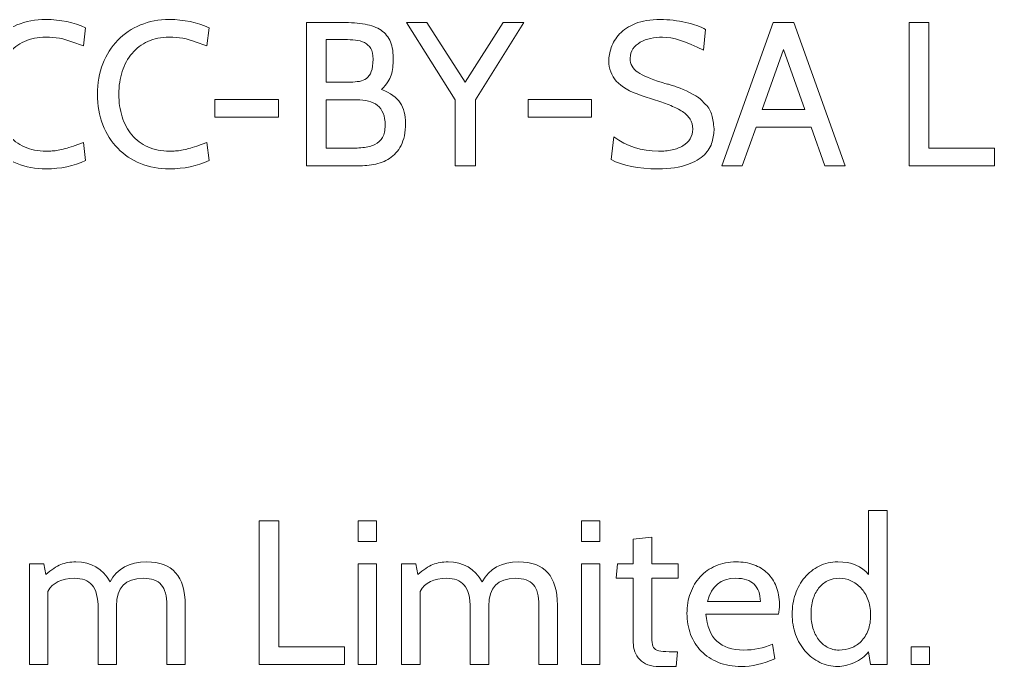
# Model space of a CAD drawing. Header units: centimetres. Extents: x -24 to 24.1, y -20.7 to 0.5.
# Drawn here: x 4.74 to 5.244, y -16.218 to -15.883 of the extents above; entities that cross this region are included whole.
import ezdxf

# ---------------------------------------------------------------- set-up
doc = ezdxf.new("R2010")
doc.units = ezdxf.units.CM
doc.header["$MEASUREMENT"] = 0
doc.layers.add('Layer 1', color=7, linetype='Continuous')

msp = doc.modelspace()

# ---------------------------------------------------------------- linework, layer by layer
at = {"layer": 'Layer 1', "color": 250, "lineweight": 9}
for points, knots in [([(4.75372, -15.96051), (4.74828, -15.96051), (4.74327, -15.9596), (4.73871, -15.95776), (4.73871, -15.95776), (4.73415, -15.95592), (4.73023, -15.9533), (4.72694, -15.94991), (4.72694, -15.94991), (4.72365, -15.94652), (4.72109, -15.94245), (4.71925, -15.93771), (4.71925, -15.93771), (4.71741, -15.93298), (4.71649, -15.92771), (4.71649, -15.92191), (4.71649, -15.92191), (4.71649, -15.91619), (4.71741, -15.91095), (4.71925, -15.90622), (4.71925, -15.90622), (4.72109, -15.90148), (4.72365, -15.89741), (4.72694, -15.89402), (4.72694, -15.89402), (4.73023, -15.89063), (4.73414, -15.88799), (4.73866, -15.88612), (4.73866, -15.88612), (4.74319, -15.88424), (4.74817, -15.88331), (4.75361, -15.88331), (4.75361, -15.88331), (4.76118, -15.88331), (4.76804, -15.88476), (4.77419, -15.88766), (4.77419, -15.88766), (4.77419, -15.88766), (4.77313, -15.89699), (4.77313, -15.89699), (4.77313, -15.89699), (4.77313, -15.89699), (4.76708, -15.89487), (4.76708, -15.89487), (4.76708, -15.89487), (4.76305, -15.89324), (4.75856, -15.89243), (4.75361, -15.89243), (4.75361, -15.89243), (4.74944, -15.89243), (4.74575, -15.89317), (4.74253, -15.89466), (4.74253, -15.89466), (4.73931, -15.89614), (4.73659, -15.89819), (4.73436, -15.90081), (4.73436, -15.90081), (4.73214, -15.90342), (4.73044, -15.90653), (4.72927, -15.91014), (4.72927, -15.91014), (4.72811, -15.91375), (4.72752, -15.91767), (4.72752, -15.92191), (4.72752, -15.92191), (4.72752, -15.92608), (4.72809, -15.92997), (4.72922, -15.93358), (4.72922, -15.93358), (4.73035, -15.93718), (4.73203, -15.94031), (4.73426, -15.94296), (4.73426, -15.94296), (4.73649, -15.94562), (4.73924, -15.94768), (4.74253, -15.94917), (4.74253, -15.94917), (4.74582, -15.95065), (4.74958, -15.95139), (4.75383, -15.95139), (4.75383, -15.95139), (4.75489, -15.95139), (4.75591, -15.95136), (4.7569, -15.95129), (4.7569, -15.95129), (4.75789, -15.95122), (4.75892, -15.95108), (4.75998, -15.95086), (4.75998, -15.95086), (4.75998, -15.95086), (4.76263, -15.95033), (4.76263, -15.95033), (4.76263, -15.95033), (4.76319, -15.95026), (4.76415, -15.94998), (4.76549, -15.94949), (4.76549, -15.94949), (4.76549, -15.94949), (4.76793, -15.94874), (4.76793, -15.94874), (4.76793, -15.94874), (4.76829, -15.94867), (4.7692, -15.94835), (4.77069, -15.94779), (4.77069, -15.94779), (4.77069, -15.94779), (4.77313, -15.94694), (4.77313, -15.94694), (4.77313, -15.94694), (4.77313, -15.94694), (4.77419, -15.95627), (4.77419, -15.95627), (4.77419, -15.95627), (4.76804, -15.9591), (4.76121, -15.96051), (4.75372, -15.96051)], [0, 0, 0, 0, 0.033333, 0.033333, 0.033333, 0.033333, 0.066667, 0.066667, 0.066667, 0.066667, 0.1, 0.1, 0.1, 0.1, 0.133333, 0.133333, 0.133333, 0.133333, 0.166667, 0.166667, 0.166667, 0.166667, 0.2, 0.2, 0.2, 0.2, 0.233333, 0.233333, 0.233333, 0.233333, 0.266667, 0.266667, 0.266667, 0.266667, 0.3, 0.3, 0.3, 0.3, 0.333333, 0.333333, 0.333333, 0.333333, 0.366667, 0.366667, 0.366667, 0.366667, 0.4, 0.4, 0.4, 0.4, 0.433333, 0.433333, 0.433333, 0.433333, 0.466667, 0.466667, 0.466667, 0.466667, 0.5, 0.5, 0.5, 0.5, 0.533333, 0.533333, 0.533333, 0.533333, 0.566667, 0.566667, 0.566667, 0.566667, 0.6, 0.6, 0.6, 0.6, 0.633333, 0.633333, 0.633333, 0.633333, 0.666667, 0.666667, 0.666667, 0.666667, 0.7, 0.7, 0.7, 0.7, 0.733333, 0.733333, 0.733333, 0.733333, 0.766667, 0.766667, 0.766667, 0.766667, 0.8, 0.8, 0.8, 0.8, 0.833333, 0.833333, 0.833333, 0.833333, 0.866667, 0.866667, 0.866667, 0.866667, 0.9, 0.9, 0.9, 0.9, 0.933333, 0.933333, 0.933333, 0.933333, 1, 1, 1, 1]), ([(4.81757, -15.96051), (4.81212, -15.96051), (4.80712, -15.9596), (4.80256, -15.95776), (4.80256, -15.95776), (4.798, -15.95592), (4.79407, -15.9533), (4.79079, -15.94991), (4.79079, -15.94991), (4.7875, -15.94652), (4.78494, -15.94245), (4.7831, -15.93771), (4.7831, -15.93771), (4.78126, -15.93298), (4.78034, -15.92771), (4.78034, -15.92191), (4.78034, -15.92191), (4.78034, -15.91619), (4.78126, -15.91095), (4.7831, -15.90622), (4.7831, -15.90622), (4.78494, -15.90148), (4.7875, -15.89741), (4.79079, -15.89402), (4.79079, -15.89402), (4.79407, -15.89063), (4.79798, -15.88799), (4.80251, -15.88612), (4.80251, -15.88612), (4.80703, -15.88424), (4.81201, -15.88331), (4.81746, -15.88331), (4.81746, -15.88331), (4.82502, -15.88331), (4.83188, -15.88476), (4.83803, -15.88766), (4.83803, -15.88766), (4.83803, -15.88766), (4.83697, -15.89699), (4.83697, -15.89699), (4.83697, -15.89699), (4.83697, -15.89699), (4.83093, -15.89487), (4.83093, -15.89487), (4.83093, -15.89487), (4.8269, -15.89324), (4.82241, -15.89243), (4.81746, -15.89243), (4.81746, -15.89243), (4.81329, -15.89243), (4.80959, -15.89317), (4.80638, -15.89466), (4.80638, -15.89466), (4.80316, -15.89614), (4.80044, -15.89819), (4.79821, -15.90081), (4.79821, -15.90081), (4.79598, -15.90342), (4.79429, -15.90653), (4.79312, -15.91014), (4.79312, -15.91014), (4.79195, -15.91375), (4.79137, -15.91767), (4.79137, -15.92191), (4.79137, -15.92191), (4.79137, -15.92608), (4.79194, -15.92997), (4.79307, -15.93358), (4.79307, -15.93358), (4.7942, -15.93718), (4.79588, -15.94031), (4.7981, -15.94296), (4.7981, -15.94296), (4.80033, -15.94562), (4.80309, -15.94768), (4.80638, -15.94917), (4.80638, -15.94917), (4.80966, -15.95065), (4.81343, -15.95139), (4.81767, -15.95139), (4.81767, -15.95139), (4.81873, -15.95139), (4.81976, -15.95136), (4.82075, -15.95129), (4.82075, -15.95129), (4.82174, -15.95122), (4.82276, -15.95108), (4.82382, -15.95086), (4.82382, -15.95086), (4.82382, -15.95086), (4.82647, -15.95033), (4.82647, -15.95033), (4.82647, -15.95033), (4.82704, -15.95026), (4.82799, -15.94998), (4.82934, -15.94949), (4.82934, -15.94949), (4.82934, -15.94949), (4.83178, -15.94874), (4.83178, -15.94874), (4.83178, -15.94874), (4.83213, -15.94867), (4.83305, -15.94835), (4.83453, -15.94779), (4.83453, -15.94779), (4.83453, -15.94779), (4.83697, -15.94694), (4.83697, -15.94694), (4.83697, -15.94694), (4.83697, -15.94694), (4.83803, -15.95627), (4.83803, -15.95627), (4.83803, -15.95627), (4.83188, -15.9591), (4.82506, -15.96051), (4.81757, -15.96051)], [0, 0, 0, 0, 0.033333, 0.033333, 0.033333, 0.033333, 0.066667, 0.066667, 0.066667, 0.066667, 0.1, 0.1, 0.1, 0.1, 0.133333, 0.133333, 0.133333, 0.133333, 0.166667, 0.166667, 0.166667, 0.166667, 0.2, 0.2, 0.2, 0.2, 0.233333, 0.233333, 0.233333, 0.233333, 0.266667, 0.266667, 0.266667, 0.266667, 0.3, 0.3, 0.3, 0.3, 0.333333, 0.333333, 0.333333, 0.333333, 0.366667, 0.366667, 0.366667, 0.366667, 0.4, 0.4, 0.4, 0.4, 0.433333, 0.433333, 0.433333, 0.433333, 0.466667, 0.466667, 0.466667, 0.466667, 0.5, 0.5, 0.5, 0.5, 0.533333, 0.533333, 0.533333, 0.533333, 0.566667, 0.566667, 0.566667, 0.566667, 0.6, 0.6, 0.6, 0.6, 0.633333, 0.633333, 0.633333, 0.633333, 0.666667, 0.666667, 0.666667, 0.666667, 0.7, 0.7, 0.7, 0.7, 0.733333, 0.733333, 0.733333, 0.733333, 0.766667, 0.766667, 0.766667, 0.766667, 0.8, 0.8, 0.8, 0.8, 0.833333, 0.833333, 0.833333, 0.833333, 0.866667, 0.866667, 0.866667, 0.866667, 0.9, 0.9, 0.9, 0.9, 0.933333, 0.933333, 0.933333, 0.933333, 1, 1, 1, 1]), ([(4.91397, -15.95903), (4.91397, -15.95903), (4.88852, -15.95903), (4.88852, -15.95903), (4.88852, -15.95903), (4.88852, -15.95903), (4.88852, -15.88479), (4.88852, -15.88479), (4.88852, -15.88479), (4.88852, -15.88479), (4.90527, -15.88479), (4.90527, -15.88479), (4.90527, -15.88479), (4.90987, -15.88479), (4.91392, -15.88504), (4.91742, -15.88554), (4.91742, -15.88554), (4.92092, -15.88603), (4.92383, -15.88697), (4.92616, -15.88834), (4.92616, -15.88834), (4.9285, -15.88972), (4.93027, -15.8916), (4.93147, -15.89397), (4.93147, -15.89397), (4.93267, -15.89634), (4.93327, -15.89939), (4.93327, -15.90314), (4.93327, -15.90314), (4.93327, -15.90505), (4.93322, -15.90671), (4.93311, -15.90812), (4.93311, -15.90812), (4.93301, -15.90954), (4.93274, -15.91085), (4.93232, -15.91205), (4.93232, -15.91205), (4.93189, -15.91325), (4.93127, -15.91444), (4.93046, -15.9156), (4.93046, -15.9156), (4.92966, -15.91677), (4.92859, -15.91806), (4.92724, -15.91947), (4.92724, -15.91947), (4.93184, -15.92124), (4.93504, -15.92354), (4.93688, -15.92637), (4.93688, -15.92637), (4.93871, -15.92919), (4.93963, -15.93273), (4.93963, -15.93697), (4.93963, -15.93697), (4.93963, -15.94171), (4.93887, -15.94553), (4.93735, -15.94842), (4.93735, -15.94842), (4.93583, -15.95132), (4.93385, -15.95355), (4.93141, -15.95511), (4.93141, -15.95511), (4.92898, -15.95666), (4.92622, -15.95771), (4.92314, -15.95824), (4.92314, -15.95824), (4.92007, -15.95877), (4.91701, -15.95903), (4.91397, -15.95903)], [0, 0, 0, 0, 0.055556, 0.055556, 0.055556, 0.055556, 0.111111, 0.111111, 0.111111, 0.111111, 0.166667, 0.166667, 0.166667, 0.166667, 0.222222, 0.222222, 0.222222, 0.222222, 0.277778, 0.277778, 0.277778, 0.277778, 0.333333, 0.333333, 0.333333, 0.333333, 0.388889, 0.388889, 0.388889, 0.388889, 0.444444, 0.444444, 0.444444, 0.444444, 0.5, 0.5, 0.5, 0.5, 0.555556, 0.555556, 0.555556, 0.555556, 0.611111, 0.611111, 0.611111, 0.611111, 0.666667, 0.666667, 0.666667, 0.666667, 0.722222, 0.722222, 0.722222, 0.722222, 0.777778, 0.777778, 0.777778, 0.777778, 0.833333, 0.833333, 0.833333, 0.833333, 0.888889, 0.888889, 0.888889, 0.888889, 1, 1, 1, 1]), ([(5.00083, -15.88479), (5.00083, -15.88479), (4.9758, -15.92478), (4.9758, -15.92478), (4.9758, -15.92478), (4.9758, -15.92478), (4.9758, -15.95903), (4.9758, -15.95903), (4.9758, -15.95903), (4.9758, -15.95903), (4.9653, -15.95903), (4.9653, -15.95903), (4.9653, -15.95903), (4.9653, -15.95903), (4.9653, -15.92478), (4.9653, -15.92478), (4.9653, -15.92478), (4.9653, -15.92478), (4.94016, -15.88479), (4.94016, -15.88479), (4.94016, -15.88479), (4.94016, -15.88479), (4.95077, -15.88479), (4.95077, -15.88479), (4.95077, -15.88479), (4.95077, -15.88479), (4.9705, -15.91565), (4.9705, -15.91565), (4.9705, -15.91565), (4.9705, -15.91565), (4.99022, -15.88479), (4.99022, -15.88479), (4.99022, -15.88479), (4.99022, -15.88479), (5.00083, -15.88479), (5.00083, -15.88479)], [0, 0, 0, 0, 0.1, 0.1, 0.1, 0.1, 0.2, 0.2, 0.2, 0.2, 0.3, 0.3, 0.3, 0.3, 0.4, 0.4, 0.4, 0.4, 0.5, 0.5, 0.5, 0.5, 0.6, 0.6, 0.6, 0.6, 0.7, 0.7, 0.7, 0.7, 0.8, 0.8, 0.8, 0.8, 1, 1, 1, 1]), ([(5.07029, -15.96051), (5.06004, -15.96051), (5.05195, -15.95892), (5.04601, -15.95574), (5.04601, -15.95574), (5.04601, -15.95574), (5.04739, -15.94397), (5.04739, -15.94397), (5.04739, -15.94397), (5.05403, -15.94892), (5.06174, -15.95139), (5.07051, -15.95139), (5.07051, -15.95139), (5.07305, -15.95139), (5.0754, -15.95117), (5.07756, -15.95071), (5.07756, -15.95071), (5.07971, -15.95025), (5.08159, -15.94954), (5.08318, -15.94858), (5.08318, -15.94858), (5.08477, -15.94763), (5.08601, -15.94643), (5.08689, -15.94498), (5.08689, -15.94498), (5.08778, -15.94353), (5.08822, -15.94185), (5.08822, -15.93994), (5.08822, -15.93994), (5.08822, -15.93796), (5.08776, -15.93625), (5.08684, -15.9348), (5.08684, -15.9348), (5.08592, -15.93335), (5.08463, -15.93206), (5.08297, -15.93093), (5.08297, -15.93093), (5.08131, -15.92979), (5.07929, -15.92877), (5.07692, -15.92785), (5.07692, -15.92785), (5.07455, -15.92693), (5.07192, -15.92598), (5.06902, -15.92499), (5.06902, -15.92499), (5.06902, -15.92499), (5.0616, -15.92255), (5.0616, -15.92255), (5.0616, -15.92255), (5.05559, -15.92057), (5.05129, -15.91811), (5.04871, -15.91518), (5.04871, -15.91518), (5.04613, -15.91224), (5.04484, -15.90876), (5.04484, -15.90473), (5.04484, -15.90473), (5.04484, -15.90261), (5.04526, -15.90029), (5.04611, -15.89778), (5.04611, -15.89778), (5.04696, -15.89527), (5.04839, -15.89294), (5.05041, -15.89078), (5.05041, -15.89078), (5.05242, -15.88863), (5.05514, -15.88684), (5.05857, -15.88543), (5.05857, -15.88543), (5.062, -15.88401), (5.06633, -15.88331), (5.07157, -15.88331), (5.07157, -15.88331), (5.07369, -15.88331), (5.07588, -15.88345), (5.07814, -15.88373), (5.07814, -15.88373), (5.0804, -15.88401), (5.08258, -15.88439), (5.08466, -15.88484), (5.08466, -15.88484), (5.08675, -15.8853), (5.08868, -15.88585), (5.09044, -15.88649), (5.09044, -15.88649), (5.09221, -15.88713), (5.0937, -15.88776), (5.0949, -15.8884), (5.0949, -15.8884), (5.0949, -15.8884), (5.09384, -15.89911), (5.09384, -15.89911), (5.09384, -15.89911), (5.08493, -15.89466), (5.07782, -15.89243), (5.07252, -15.89243), (5.07252, -15.89243), (5.07047, -15.89243), (5.06844, -15.89264), (5.06642, -15.89306), (5.06642, -15.89306), (5.06441, -15.89349), (5.06262, -15.89416), (5.06107, -15.89508), (5.06107, -15.89508), (5.05951, -15.896), (5.05826, -15.89713), (5.0573, -15.89847), (5.0573, -15.89847), (5.05635, -15.89982), (5.05587, -15.90144), (5.05587, -15.90335), (5.05587, -15.90335), (5.05587, -15.90646), (5.0572, -15.90888), (5.05985, -15.91062), (5.05985, -15.91062), (5.0625, -15.91235), (5.06651, -15.91406), (5.07188, -15.91576), (5.07188, -15.91576), (5.07337, -15.91626), (5.07445, -15.91657), (5.07512, -15.91671), (5.07512, -15.91671), (5.07579, -15.91686), (5.07644, -15.91702), (5.07708, -15.91719), (5.07708, -15.91719), (5.07772, -15.91737), (5.07858, -15.91765), (5.07968, -15.91804), (5.07968, -15.91804), (5.08078, -15.91843), (5.08253, -15.91915), (5.08493, -15.92021), (5.08493, -15.92021), (5.08493, -15.92021), (5.08853, -15.92212), (5.08853, -15.92212), (5.08853, -15.92212), (5.08945, -15.92262), (5.09021, -15.92304), (5.09082, -15.9234), (5.09082, -15.9234), (5.09142, -15.92375), (5.09189, -15.9241), (5.09225, -15.92446), (5.09225, -15.92446), (5.09225, -15.92446), (5.0949, -15.92721), (5.0949, -15.92721), (5.0949, -15.92721), (5.09652, -15.92891), (5.0976, -15.93075), (5.09813, -15.93273), (5.09813, -15.93273), (5.09866, -15.93471), (5.09903, -15.93708), (5.09925, -15.93983), (5.09925, -15.93983), (5.09925, -15.94196), (5.09893, -15.9442), (5.09829, -15.94657), (5.09829, -15.94657), (5.09766, -15.94894), (5.09631, -15.95115), (5.09426, -15.9532), (5.09426, -15.9532), (5.09221, -15.95525), (5.08929, -15.95696), (5.08551, -15.95834), (5.08551, -15.95834), (5.08173, -15.95972), (5.07666, -15.96044), (5.07029, -15.96051)], [0, 0, 0, 0, 0.022222, 0.022222, 0.022222, 0.022222, 0.044444, 0.044444, 0.044444, 0.044444, 0.066667, 0.066667, 0.066667, 0.066667, 0.088889, 0.088889, 0.088889, 0.088889, 0.111111, 0.111111, 0.111111, 0.111111, 0.133333, 0.133333, 0.133333, 0.133333, 0.155556, 0.155556, 0.155556, 0.155556, 0.177778, 0.177778, 0.177778, 0.177778, 0.2, 0.2, 0.2, 0.2, 0.222222, 0.222222, 0.222222, 0.222222, 0.244444, 0.244444, 0.244444, 0.244444, 0.266667, 0.266667, 0.266667, 0.266667, 0.288889, 0.288889, 0.288889, 0.288889, 0.311111, 0.311111, 0.311111, 0.311111, 0.333333, 0.333333, 0.333333, 0.333333, 0.355556, 0.355556, 0.355556, 0.355556, 0.377778, 0.377778, 0.377778, 0.377778, 0.4, 0.4, 0.4, 0.4, 0.422222, 0.422222, 0.422222, 0.422222, 0.444444, 0.444444, 0.444444, 0.444444, 0.466667, 0.466667, 0.466667, 0.466667, 0.488889, 0.488889, 0.488889, 0.488889, 0.511111, 0.511111, 0.511111, 0.511111, 0.533333, 0.533333, 0.533333, 0.533333, 0.555556, 0.555556, 0.555556, 0.555556, 0.577778, 0.577778, 0.577778, 0.577778, 0.6, 0.6, 0.6, 0.6, 0.622222, 0.622222, 0.622222, 0.622222, 0.644444, 0.644444, 0.644444, 0.644444, 0.666667, 0.666667, 0.666667, 0.666667, 0.688889, 0.688889, 0.688889, 0.688889, 0.711111, 0.711111, 0.711111, 0.711111, 0.733333, 0.733333, 0.733333, 0.733333, 0.755556, 0.755556, 0.755556, 0.755556, 0.777778, 0.777778, 0.777778, 0.777778, 0.8, 0.8, 0.8, 0.8, 0.822222, 0.822222, 0.822222, 0.822222, 0.844444, 0.844444, 0.844444, 0.844444, 0.866667, 0.866667, 0.866667, 0.866667, 0.888889, 0.888889, 0.888889, 0.888889, 0.911111, 0.911111, 0.911111, 0.911111, 0.933333, 0.933333, 0.933333, 0.933333, 0.955556, 0.955556, 0.955556, 0.955556, 1, 1, 1, 1]), ([(5.16712, -15.95903), (5.16712, -15.95903), (5.15652, -15.95903), (5.15652, -15.95903), (5.15652, -15.95903), (5.15652, -15.95903), (5.14941, -15.93899), (5.14941, -15.93899), (5.14941, -15.93899), (5.14941, -15.93899), (5.12099, -15.93899), (5.12099, -15.93899), (5.12099, -15.93899), (5.12099, -15.93899), (5.11388, -15.95903), (5.11388, -15.95903), (5.11388, -15.95903), (5.11388, -15.95903), (5.10328, -15.95903), (5.10328, -15.95903), (5.10328, -15.95903), (5.10328, -15.95903), (5.1299, -15.88479), (5.1299, -15.88479), (5.1299, -15.88479), (5.1299, -15.88479), (5.1405, -15.88479), (5.1405, -15.88479), (5.1405, -15.88479), (5.1405, -15.88479), (5.16712, -15.95903), (5.16712, -15.95903)], [0, 0, 0, 0, 0.111111, 0.111111, 0.111111, 0.111111, 0.222222, 0.222222, 0.222222, 0.222222, 0.333333, 0.333333, 0.333333, 0.333333, 0.444444, 0.444444, 0.444444, 0.444444, 0.555556, 0.555556, 0.555556, 0.555556, 0.666667, 0.666667, 0.666667, 0.666667, 0.777778, 0.777778, 0.777778, 0.777778, 1, 1, 1, 1]), ([(5.24433, -15.95903), (5.24433, -15.95903), (5.20021, -15.95903), (5.20021, -15.95903), (5.20021, -15.95903), (5.20021, -15.95903), (5.20021, -15.88479), (5.20021, -15.88479), (5.20021, -15.88479), (5.20021, -15.88479), (5.21039, -15.88479), (5.21039, -15.88479), (5.21039, -15.88479), (5.21039, -15.88479), (5.21039, -15.94991), (5.21039, -15.94991), (5.21039, -15.94991), (5.21039, -15.94991), (5.24433, -15.94991), (5.24433, -15.94991), (5.24433, -15.94991), (5.24433, -15.94991), (5.24433, -15.95903), (5.24433, -15.95903)], [0, 0, 0, 0, 0.142857, 0.142857, 0.142857, 0.142857, 0.285714, 0.285714, 0.285714, 0.285714, 0.428571, 0.428571, 0.428571, 0.428571, 0.571429, 0.571429, 0.571429, 0.571429, 0.714286, 0.714286, 0.714286, 0.714286, 1, 1, 1, 1]), ([(4.90821, -15.8937), (4.90821, -15.8937), (4.8987, -15.8937), (4.8987, -15.8937), (4.8987, -15.8937), (4.8987, -15.8937), (4.8987, -15.91565), (4.8987, -15.91565), (4.8987, -15.91565), (4.8987, -15.91565), (4.91116, -15.91565), (4.91116, -15.91565), (4.91116, -15.91565), (4.91284, -15.91565), (4.91439, -15.91553), (4.91581, -15.91528), (4.91581, -15.91528), (4.9172, -15.91504), (4.91844, -15.91452), (4.9195, -15.91373), (4.9195, -15.91373), (4.92056, -15.91295), (4.92137, -15.91178), (4.92198, -15.91021), (4.92198, -15.91021), (4.92258, -15.90865), (4.92288, -15.90652), (4.92288, -15.90383), (4.92288, -15.90383), (4.92288, -15.90148), (4.92247, -15.89964), (4.92166, -15.89828), (4.92166, -15.89828), (4.92085, -15.89694), (4.91978, -15.89593), (4.91844, -15.89524), (4.91844, -15.89524), (4.9171, -15.89457), (4.91556, -15.89414), (4.91379, -15.89397), (4.91379, -15.89397), (4.91204, -15.89379), (4.91017, -15.8937), (4.90821, -15.8937)], [0, 0, 0, 0, 0.083333, 0.083333, 0.083333, 0.083333, 0.166667, 0.166667, 0.166667, 0.166667, 0.25, 0.25, 0.25, 0.25, 0.333333, 0.333333, 0.333333, 0.333333, 0.416667, 0.416667, 0.416667, 0.416667, 0.5, 0.5, 0.5, 0.5, 0.583333, 0.583333, 0.583333, 0.583333, 0.666667, 0.666667, 0.666667, 0.666667, 0.75, 0.75, 0.75, 0.75, 0.833333, 0.833333, 0.833333, 0.833333, 1, 1, 1, 1]), ([(5.14623, -15.92987), (5.14623, -15.92987), (5.1352, -15.8989), (5.1352, -15.8989), (5.1352, -15.8989), (5.1352, -15.8989), (5.12417, -15.92987), (5.12417, -15.92987), (5.12417, -15.92987), (5.12417, -15.92987), (5.14623, -15.92987), (5.14623, -15.92987)], [0, 0, 0, 0, 0.25, 0.25, 0.25, 0.25, 0.5, 0.5, 0.5, 0.5, 1, 1, 1, 1]), ([(4.87399, -15.93379), (4.87399, -15.93379), (4.84111, -15.93379), (4.84111, -15.93379), (4.84111, -15.93379), (4.84111, -15.93379), (4.84111, -15.92467), (4.84111, -15.92467), (4.84111, -15.92467), (4.84111, -15.92467), (4.87399, -15.92467), (4.87399, -15.92467), (4.87399, -15.92467), (4.87399, -15.92467), (4.87399, -15.93379), (4.87399, -15.93379)], [0, 0, 0, 0, 0.2, 0.2, 0.2, 0.2, 0.4, 0.4, 0.4, 0.4, 0.6, 0.6, 0.6, 0.6, 1, 1, 1, 1]), ([(4.91434, -15.92478), (4.91434, -15.92478), (4.8987, -15.92478), (4.8987, -15.92478), (4.8987, -15.92478), (4.8987, -15.92478), (4.8987, -15.94991), (4.8987, -15.94991), (4.8987, -15.94991), (4.8987, -15.94991), (4.90906, -15.94991), (4.90906, -15.94991), (4.90906, -15.94991), (4.91222, -15.94991), (4.91505, -15.94979), (4.9175, -15.94954), (4.9175, -15.94954), (4.91998, -15.94929), (4.92206, -15.94874), (4.9238, -15.94789), (4.9238, -15.94789), (4.92553, -15.94705), (4.92684, -15.94584), (4.92776, -15.94429), (4.92776, -15.94429), (4.92868, -15.94273), (4.92913, -15.94061), (4.92913, -15.93793), (4.92913, -15.93793), (4.92913, -15.93545), (4.92878, -15.93338), (4.92807, -15.93172), (4.92807, -15.93172), (4.92737, -15.93006), (4.9264, -15.92872), (4.92512, -15.92769), (4.92512, -15.92769), (4.92385, -15.92667), (4.92229, -15.92592), (4.92047, -15.92546), (4.92047, -15.92546), (4.91864, -15.925), (4.91659, -15.92478), (4.91434, -15.92478)], [0, 0, 0, 0, 0.083333, 0.083333, 0.083333, 0.083333, 0.166667, 0.166667, 0.166667, 0.166667, 0.25, 0.25, 0.25, 0.25, 0.333333, 0.333333, 0.333333, 0.333333, 0.416667, 0.416667, 0.416667, 0.416667, 0.5, 0.5, 0.5, 0.5, 0.583333, 0.583333, 0.583333, 0.583333, 0.666667, 0.666667, 0.666667, 0.666667, 0.75, 0.75, 0.75, 0.75, 0.833333, 0.833333, 0.833333, 0.833333, 1, 1, 1, 1]), ([(5.03593, -15.93379), (5.03593, -15.93379), (5.00306, -15.93379), (5.00306, -15.93379), (5.00306, -15.93379), (5.00306, -15.93379), (5.00306, -15.92467), (5.00306, -15.92467), (5.00306, -15.92467), (5.00306, -15.92467), (5.03593, -15.92467), (5.03593, -15.92467), (5.03593, -15.92467), (5.03593, -15.92467), (5.03593, -15.93379), (5.03593, -15.93379)], [0, 0, 0, 0, 0.2, 0.2, 0.2, 0.2, 0.4, 0.4, 0.4, 0.4, 0.6, 0.6, 0.6, 0.6, 1, 1, 1, 1]), ([(5.18875, -16.21674), (5.18875, -16.21674), (5.18027, -16.21674), (5.18027, -16.21674), (5.18027, -16.21674), (5.18027, -16.21674), (5.17921, -16.21017), (5.17921, -16.21017), (5.17921, -16.21017), (5.17836, -16.21137), (5.17728, -16.21243), (5.17597, -16.21335), (5.17597, -16.21335), (5.17467, -16.21427), (5.17329, -16.21506), (5.17184, -16.21574), (5.17184, -16.21574), (5.17039, -16.21641), (5.16892, -16.21692), (5.16744, -16.21727), (5.16744, -16.21727), (5.16595, -16.21763), (5.16457, -16.21781), (5.1633, -16.21781), (5.1633, -16.21781), (5.15998, -16.21781), (5.15687, -16.2171), (5.15397, -16.21568), (5.15397, -16.21568), (5.15107, -16.21427), (5.14856, -16.21234), (5.14644, -16.2099), (5.14644, -16.2099), (5.14432, -16.20747), (5.14265, -16.2046), (5.14145, -16.20131), (5.14145, -16.20131), (5.14025, -16.19803), (5.13965, -16.19451), (5.13965, -16.19076), (5.13965, -16.19076), (5.13965, -16.18716), (5.14022, -16.18371), (5.14135, -16.18042), (5.14135, -16.18042), (5.14248, -16.17713), (5.14409, -16.17425), (5.14617, -16.17178), (5.14617, -16.17178), (5.14826, -16.1693), (5.15075, -16.16734), (5.15365, -16.16589), (5.15365, -16.16589), (5.15655, -16.16444), (5.15976, -16.16372), (5.1633, -16.16372), (5.1633, -16.16372), (5.1703, -16.16372), (5.1756, -16.16591), (5.17921, -16.17029), (5.17921, -16.17029), (5.17921, -16.17029), (5.17921, -16.1372), (5.17921, -16.1372), (5.17921, -16.1372), (5.17921, -16.1372), (5.18875, -16.1372), (5.18875, -16.1372), (5.18875, -16.1372), (5.18875, -16.1372), (5.18875, -16.21674), (5.18875, -16.21674)], [0, 0, 0, 0, 0.052632, 0.052632, 0.052632, 0.052632, 0.105263, 0.105263, 0.105263, 0.105263, 0.157895, 0.157895, 0.157895, 0.157895, 0.210526, 0.210526, 0.210526, 0.210526, 0.263158, 0.263158, 0.263158, 0.263158, 0.315789, 0.315789, 0.315789, 0.315789, 0.368421, 0.368421, 0.368421, 0.368421, 0.421053, 0.421053, 0.421053, 0.421053, 0.473684, 0.473684, 0.473684, 0.473684, 0.526316, 0.526316, 0.526316, 0.526316, 0.578947, 0.578947, 0.578947, 0.578947, 0.631579, 0.631579, 0.631579, 0.631579, 0.684211, 0.684211, 0.684211, 0.684211, 0.736842, 0.736842, 0.736842, 0.736842, 0.789474, 0.789474, 0.789474, 0.789474, 0.842105, 0.842105, 0.842105, 0.842105, 0.894737, 0.894737, 0.894737, 0.894737, 1, 1, 1, 1]), ([(4.90813, -16.21674), (4.90813, -16.21674), (4.86401, -16.21674), (4.86401, -16.21674), (4.86401, -16.21674), (4.86401, -16.21674), (4.86401, -16.14251), (4.86401, -16.14251), (4.86401, -16.14251), (4.86401, -16.14251), (4.8742, -16.14251), (4.8742, -16.14251), (4.8742, -16.14251), (4.8742, -16.14251), (4.8742, -16.20762), (4.8742, -16.20762), (4.8742, -16.20762), (4.8742, -16.20762), (4.90813, -16.20762), (4.90813, -16.20762), (4.90813, -16.20762), (4.90813, -16.20762), (4.90813, -16.21674), (4.90813, -16.21674)], [0, 0, 0, 0, 0.142857, 0.142857, 0.142857, 0.142857, 0.285714, 0.285714, 0.285714, 0.285714, 0.428571, 0.428571, 0.428571, 0.428571, 0.571429, 0.571429, 0.571429, 0.571429, 0.714286, 0.714286, 0.714286, 0.714286, 1, 1, 1, 1]), ([(4.92468, -16.15311), (4.92468, -16.15311), (4.91513, -16.15311), (4.91513, -16.15311), (4.91513, -16.15311), (4.91513, -16.15311), (4.91513, -16.14251), (4.91513, -16.14251), (4.91513, -16.14251), (4.91513, -16.14251), (4.92468, -16.14251), (4.92468, -16.14251), (4.92468, -16.14251), (4.92468, -16.14251), (4.92468, -16.15311), (4.92468, -16.15311)], [0, 0, 0, 0, 0.2, 0.2, 0.2, 0.2, 0.4, 0.4, 0.4, 0.4, 0.6, 0.6, 0.6, 0.6, 1, 1, 1, 1]), ([(5.04017, -16.15311), (5.04017, -16.15311), (5.03063, -16.15311), (5.03063, -16.15311), (5.03063, -16.15311), (5.03063, -16.15311), (5.03063, -16.14251), (5.03063, -16.14251), (5.03063, -16.14251), (5.03063, -16.14251), (5.04017, -16.14251), (5.04017, -16.14251), (5.04017, -16.14251), (5.04017, -16.14251), (5.04017, -16.15311), (5.04017, -16.15311)], [0, 0, 0, 0, 0.2, 0.2, 0.2, 0.2, 0.4, 0.4, 0.4, 0.4, 0.6, 0.6, 0.6, 0.6, 1, 1, 1, 1]), ([(5.08036, -16.21017), (5.08036, -16.21017), (5.07962, -16.21781), (5.07962, -16.21781), (5.07962, -16.21781), (5.07962, -16.21781), (5.07103, -16.21781), (5.07103, -16.21781), (5.07103, -16.21781), (5.06644, -16.21781), (5.06302, -16.2166), (5.0608, -16.2142), (5.0608, -16.2142), (5.05857, -16.2118), (5.05746, -16.20886), (5.05746, -16.2054), (5.05746, -16.2054), (5.05746, -16.2054), (5.05746, -16.1722), (5.05746, -16.1722), (5.05746, -16.1722), (5.05746, -16.1722), (5.04855, -16.1722), (5.04855, -16.1722), (5.04855, -16.1722), (5.04855, -16.1722), (5.0494, -16.16478), (5.0494, -16.16478), (5.0494, -16.16478), (5.0494, -16.16478), (5.05746, -16.16478), (5.05746, -16.16478), (5.05746, -16.16478), (5.05746, -16.16478), (5.05746, -16.15194), (5.05746, -16.15194), (5.05746, -16.15194), (5.05746, -16.15194), (5.067, -16.15099), (5.067, -16.15099), (5.067, -16.15099), (5.067, -16.15099), (5.067, -16.16478), (5.067, -16.16478), (5.067, -16.16478), (5.067, -16.16478), (5.08068, -16.16478), (5.08068, -16.16478), (5.08068, -16.16478), (5.08068, -16.16478), (5.08068, -16.1722), (5.08068, -16.1722), (5.08068, -16.1722), (5.08068, -16.1722), (5.067, -16.1722), (5.067, -16.1722), (5.067, -16.1722), (5.067, -16.1722), (5.067, -16.19956), (5.067, -16.19956), (5.067, -16.19956), (5.067, -16.20204), (5.06707, -16.20398), (5.06721, -16.2054), (5.06721, -16.2054), (5.06736, -16.20681), (5.06776, -16.20787), (5.06843, -16.20858), (5.06843, -16.20858), (5.0691, -16.20929), (5.07018, -16.20973), (5.07167, -16.2099), (5.07167, -16.2099), (5.07315, -16.21008), (5.07524, -16.21017), (5.07793, -16.21017), (5.07793, -16.21017), (5.07793, -16.21017), (5.08036, -16.21017), (5.08036, -16.21017)], [0, 0, 0, 0, 0.047619, 0.047619, 0.047619, 0.047619, 0.095238, 0.095238, 0.095238, 0.095238, 0.142857, 0.142857, 0.142857, 0.142857, 0.190476, 0.190476, 0.190476, 0.190476, 0.238095, 0.238095, 0.238095, 0.238095, 0.285714, 0.285714, 0.285714, 0.285714, 0.333333, 0.333333, 0.333333, 0.333333, 0.380952, 0.380952, 0.380952, 0.380952, 0.428571, 0.428571, 0.428571, 0.428571, 0.47619, 0.47619, 0.47619, 0.47619, 0.52381, 0.52381, 0.52381, 0.52381, 0.571429, 0.571429, 0.571429, 0.571429, 0.619048, 0.619048, 0.619048, 0.619048, 0.666667, 0.666667, 0.666667, 0.666667, 0.714286, 0.714286, 0.714286, 0.714286, 0.761905, 0.761905, 0.761905, 0.761905, 0.809524, 0.809524, 0.809524, 0.809524, 0.857143, 0.857143, 0.857143, 0.857143, 0.904762, 0.904762, 0.904762, 0.904762, 1, 1, 1, 1]), ([(4.82573, -16.21674), (4.82573, -16.21674), (4.81618, -16.21674), (4.81618, -16.21674), (4.81618, -16.21674), (4.81618, -16.21674), (4.81618, -16.1862), (4.81618, -16.1862), (4.81618, -16.1862), (4.81618, -16.18132), (4.81523, -16.17777), (4.81332, -16.17554), (4.81332, -16.17554), (4.81141, -16.17332), (4.8083, -16.1722), (4.80399, -16.1722), (4.80399, -16.1722), (4.7948, -16.1722), (4.7902, -16.17701), (4.7902, -16.18663), (4.7902, -16.18663), (4.7902, -16.18663), (4.7902, -16.21674), (4.7902, -16.21674), (4.7902, -16.21674), (4.7902, -16.21674), (4.78066, -16.21674), (4.78066, -16.21674), (4.78066, -16.21674), (4.78066, -16.21674), (4.78066, -16.18811), (4.78066, -16.18811), (4.78066, -16.18811), (4.78066, -16.18217), (4.77961, -16.17804), (4.77753, -16.1757), (4.77753, -16.1757), (4.77544, -16.17337), (4.77242, -16.1722), (4.76846, -16.1722), (4.76846, -16.1722), (4.76181, -16.1722), (4.75722, -16.17446), (4.75467, -16.17899), (4.75467, -16.17899), (4.75467, -16.17899), (4.75467, -16.21674), (4.75467, -16.21674), (4.75467, -16.21674), (4.75467, -16.21674), (4.74513, -16.21674), (4.74513, -16.21674), (4.74513, -16.21674), (4.74513, -16.21674), (4.74513, -16.16478), (4.74513, -16.16478), (4.74513, -16.16478), (4.74513, -16.16478), (4.75255, -16.16478), (4.75255, -16.16478), (4.75255, -16.16478), (4.75255, -16.16478), (4.75361, -16.17029), (4.75361, -16.17029), (4.75361, -16.17029), (4.75644, -16.16775), (4.75902, -16.16602), (4.76135, -16.1651), (4.76135, -16.1651), (4.76369, -16.16418), (4.7663, -16.16372), (4.7692, -16.16372), (4.7692, -16.16372), (4.77712, -16.16372), (4.78299, -16.16718), (4.78681, -16.17411), (4.78681, -16.17411), (4.79041, -16.16718), (4.79674, -16.16372), (4.80579, -16.16372), (4.80579, -16.16372), (4.81908, -16.16372), (4.82573, -16.17118), (4.82573, -16.18609), (4.82573, -16.18609), (4.82573, -16.18609), (4.82573, -16.21674), (4.82573, -16.21674)], [0, 0, 0, 0, 0.043478, 0.043478, 0.043478, 0.043478, 0.086957, 0.086957, 0.086957, 0.086957, 0.130435, 0.130435, 0.130435, 0.130435, 0.173913, 0.173913, 0.173913, 0.173913, 0.217391, 0.217391, 0.217391, 0.217391, 0.26087, 0.26087, 0.26087, 0.26087, 0.304348, 0.304348, 0.304348, 0.304348, 0.347826, 0.347826, 0.347826, 0.347826, 0.391304, 0.391304, 0.391304, 0.391304, 0.434783, 0.434783, 0.434783, 0.434783, 0.478261, 0.478261, 0.478261, 0.478261, 0.521739, 0.521739, 0.521739, 0.521739, 0.565217, 0.565217, 0.565217, 0.565217, 0.608696, 0.608696, 0.608696, 0.608696, 0.652174, 0.652174, 0.652174, 0.652174, 0.695652, 0.695652, 0.695652, 0.695652, 0.73913, 0.73913, 0.73913, 0.73913, 0.782609, 0.782609, 0.782609, 0.782609, 0.826087, 0.826087, 0.826087, 0.826087, 0.869565, 0.869565, 0.869565, 0.869565, 0.913043, 0.913043, 0.913043, 0.913043, 1, 1, 1, 1]), ([(5.01822, -16.21674), (5.01822, -16.21674), (5.00867, -16.21674), (5.00867, -16.21674), (5.00867, -16.21674), (5.00867, -16.21674), (5.00867, -16.1862), (5.00867, -16.1862), (5.00867, -16.1862), (5.00867, -16.18132), (5.00772, -16.17777), (5.00581, -16.17554), (5.00581, -16.17554), (5.0039, -16.17332), (5.00079, -16.1722), (4.99648, -16.1722), (4.99648, -16.1722), (4.98728, -16.1722), (4.98269, -16.17701), (4.98269, -16.18663), (4.98269, -16.18663), (4.98269, -16.18663), (4.98269, -16.21674), (4.98269, -16.21674), (4.98269, -16.21674), (4.98269, -16.21674), (4.97314, -16.21674), (4.97314, -16.21674), (4.97314, -16.21674), (4.97314, -16.21674), (4.97314, -16.18811), (4.97314, -16.18811), (4.97314, -16.18811), (4.97314, -16.18217), (4.9721, -16.17804), (4.97001, -16.1757), (4.97001, -16.1757), (4.96793, -16.17337), (4.96491, -16.1722), (4.96095, -16.1722), (4.96095, -16.1722), (4.9543, -16.1722), (4.94971, -16.17446), (4.94716, -16.17899), (4.94716, -16.17899), (4.94716, -16.17899), (4.94716, -16.21674), (4.94716, -16.21674), (4.94716, -16.21674), (4.94716, -16.21674), (4.93762, -16.21674), (4.93762, -16.21674), (4.93762, -16.21674), (4.93762, -16.21674), (4.93762, -16.16478), (4.93762, -16.16478), (4.93762, -16.16478), (4.93762, -16.16478), (4.94504, -16.16478), (4.94504, -16.16478), (4.94504, -16.16478), (4.94504, -16.16478), (4.9461, -16.17029), (4.9461, -16.17029), (4.9461, -16.17029), (4.94893, -16.16775), (4.95151, -16.16602), (4.95384, -16.1651), (4.95384, -16.1651), (4.95617, -16.16418), (4.95879, -16.16372), (4.96169, -16.16372), (4.96169, -16.16372), (4.96961, -16.16372), (4.97548, -16.16718), (4.9793, -16.17411), (4.9793, -16.17411), (4.9829, -16.16718), (4.98923, -16.16372), (4.99828, -16.16372), (4.99828, -16.16372), (5.01157, -16.16372), (5.01822, -16.17118), (5.01822, -16.18609), (5.01822, -16.18609), (5.01822, -16.18609), (5.01822, -16.21674), (5.01822, -16.21674)], [0, 0, 0, 0, 0.043478, 0.043478, 0.043478, 0.043478, 0.086957, 0.086957, 0.086957, 0.086957, 0.130435, 0.130435, 0.130435, 0.130435, 0.173913, 0.173913, 0.173913, 0.173913, 0.217391, 0.217391, 0.217391, 0.217391, 0.26087, 0.26087, 0.26087, 0.26087, 0.304348, 0.304348, 0.304348, 0.304348, 0.347826, 0.347826, 0.347826, 0.347826, 0.391304, 0.391304, 0.391304, 0.391304, 0.434783, 0.434783, 0.434783, 0.434783, 0.478261, 0.478261, 0.478261, 0.478261, 0.521739, 0.521739, 0.521739, 0.521739, 0.565217, 0.565217, 0.565217, 0.565217, 0.608696, 0.608696, 0.608696, 0.608696, 0.652174, 0.652174, 0.652174, 0.652174, 0.695652, 0.695652, 0.695652, 0.695652, 0.73913, 0.73913, 0.73913, 0.73913, 0.782609, 0.782609, 0.782609, 0.782609, 0.826087, 0.826087, 0.826087, 0.826087, 0.869565, 0.869565, 0.869565, 0.869565, 0.913043, 0.913043, 0.913043, 0.913043, 1, 1, 1, 1]), ([(5.13265, -16.19076), (5.13265, -16.19076), (5.095, -16.19076), (5.095, -16.19076), (5.095, -16.19076), (5.09613, -16.20313), (5.10264, -16.20932), (5.11451, -16.20932), (5.11451, -16.20932), (5.11982, -16.20932), (5.1248, -16.2083), (5.12947, -16.20625), (5.12947, -16.20625), (5.12947, -16.20625), (5.13074, -16.21377), (5.13074, -16.21377), (5.13074, -16.21377), (5.12459, -16.21646), (5.11879, -16.21781), (5.11335, -16.21781), (5.11335, -16.21781), (5.10896, -16.21781), (5.10502, -16.2171), (5.10152, -16.21568), (5.10152, -16.21568), (5.09802, -16.21427), (5.09507, -16.21234), (5.09267, -16.2099), (5.09267, -16.2099), (5.09026, -16.20747), (5.08843, -16.20457), (5.08715, -16.20121), (5.08715, -16.20121), (5.08588, -16.19785), (5.08524, -16.19423), (5.08524, -16.19034), (5.08524, -16.19034), (5.08524, -16.18659), (5.08584, -16.18309), (5.08705, -16.17984), (5.08705, -16.17984), (5.08825, -16.17658), (5.08994, -16.17378), (5.09214, -16.17141), (5.09214, -16.17141), (5.09433, -16.16904), (5.097, -16.16716), (5.10014, -16.16579), (5.10014, -16.16579), (5.10329, -16.16441), (5.10681, -16.16372), (5.1107, -16.16372), (5.1107, -16.16372), (5.11402, -16.16372), (5.11706, -16.16421), (5.11982, -16.1652), (5.11982, -16.1652), (5.12257, -16.16619), (5.12492, -16.16764), (5.12687, -16.16955), (5.12687, -16.16955), (5.12881, -16.17146), (5.13033, -16.17378), (5.13143, -16.1765), (5.13143, -16.1765), (5.13253, -16.17922), (5.13307, -16.18228), (5.13307, -16.18567), (5.13307, -16.18567), (5.13307, -16.18765), (5.13293, -16.18935), (5.13265, -16.19076)], [0, 0, 0, 0, 0.052632, 0.052632, 0.052632, 0.052632, 0.105263, 0.105263, 0.105263, 0.105263, 0.157895, 0.157895, 0.157895, 0.157895, 0.210526, 0.210526, 0.210526, 0.210526, 0.263158, 0.263158, 0.263158, 0.263158, 0.315789, 0.315789, 0.315789, 0.315789, 0.368421, 0.368421, 0.368421, 0.368421, 0.421053, 0.421053, 0.421053, 0.421053, 0.473684, 0.473684, 0.473684, 0.473684, 0.526316, 0.526316, 0.526316, 0.526316, 0.578947, 0.578947, 0.578947, 0.578947, 0.631579, 0.631579, 0.631579, 0.631579, 0.684211, 0.684211, 0.684211, 0.684211, 0.736842, 0.736842, 0.736842, 0.736842, 0.789474, 0.789474, 0.789474, 0.789474, 0.842105, 0.842105, 0.842105, 0.842105, 0.894737, 0.894737, 0.894737, 0.894737, 1, 1, 1, 1]), ([(4.92468, -16.21674), (4.92468, -16.21674), (4.91513, -16.21674), (4.91513, -16.21674), (4.91513, -16.21674), (4.91513, -16.21674), (4.91513, -16.16478), (4.91513, -16.16478), (4.91513, -16.16478), (4.91513, -16.16478), (4.92468, -16.16478), (4.92468, -16.16478), (4.92468, -16.16478), (4.92468, -16.16478), (4.92468, -16.21674), (4.92468, -16.21674)], [0, 0, 0, 0, 0.2, 0.2, 0.2, 0.2, 0.4, 0.4, 0.4, 0.4, 0.6, 0.6, 0.6, 0.6, 1, 1, 1, 1]), ([(5.04017, -16.21674), (5.04017, -16.21674), (5.03063, -16.21674), (5.03063, -16.21674), (5.03063, -16.21674), (5.03063, -16.21674), (5.03063, -16.16478), (5.03063, -16.16478), (5.03063, -16.16478), (5.03063, -16.16478), (5.04017, -16.16478), (5.04017, -16.16478), (5.04017, -16.16478), (5.04017, -16.16478), (5.04017, -16.21674), (5.04017, -16.21674)], [0, 0, 0, 0, 0.2, 0.2, 0.2, 0.2, 0.4, 0.4, 0.4, 0.4, 0.6, 0.6, 0.6, 0.6, 1, 1, 1, 1]), ([(5.11048, -16.1722), (5.10278, -16.1722), (5.0979, -16.1762), (5.09585, -16.18419), (5.09585, -16.18419), (5.09585, -16.18419), (5.12321, -16.18419), (5.12321, -16.18419), (5.12321, -16.18419), (5.12321, -16.18037), (5.12215, -16.17742), (5.12003, -16.17533), (5.12003, -16.17533), (5.11791, -16.17324), (5.11473, -16.1722), (5.11048, -16.1722)], [0, 0, 0, 0, 0.2, 0.2, 0.2, 0.2, 0.4, 0.4, 0.4, 0.4, 0.6, 0.6, 0.6, 0.6, 1, 1, 1, 1]), ([(5.16404, -16.1722), (5.16178, -16.1722), (5.15975, -16.17266), (5.15794, -16.17358), (5.15794, -16.17358), (5.15614, -16.1745), (5.1546, -16.17577), (5.15333, -16.1774), (5.15333, -16.1774), (5.15206, -16.17902), (5.15109, -16.18097), (5.15041, -16.18323), (5.15041, -16.18323), (5.14974, -16.18549), (5.14941, -16.188), (5.14941, -16.19076), (5.14941, -16.19076), (5.14941, -16.19331), (5.14974, -16.19571), (5.15041, -16.19797), (5.15041, -16.19797), (5.15109, -16.20024), (5.15204, -16.2022), (5.15328, -16.20386), (5.15328, -16.20386), (5.15452, -16.20552), (5.15603, -16.20685), (5.15784, -16.20784), (5.15784, -16.20784), (5.15964, -16.20883), (5.16171, -16.20932), (5.16404, -16.20932), (5.16404, -16.20932), (5.16616, -16.20932), (5.1682, -16.20895), (5.17014, -16.20821), (5.17014, -16.20821), (5.17208, -16.20747), (5.17382, -16.20633), (5.17534, -16.20481), (5.17534, -16.20481), (5.17686, -16.20329), (5.17806, -16.20138), (5.17894, -16.19909), (5.17894, -16.19909), (5.17983, -16.19679), (5.18027, -16.19412), (5.18027, -16.19108), (5.18027, -16.19108), (5.18027, -16.18811), (5.17981, -16.18546), (5.17889, -16.18313), (5.17889, -16.18313), (5.17797, -16.18079), (5.17675, -16.17881), (5.17523, -16.17719), (5.17523, -16.17719), (5.17371, -16.17556), (5.17198, -16.17432), (5.17003, -16.17347), (5.17003, -16.17347), (5.16809, -16.17263), (5.16609, -16.1722), (5.16404, -16.1722)], [0, 0, 0, 0, 0.058824, 0.058824, 0.058824, 0.058824, 0.117647, 0.117647, 0.117647, 0.117647, 0.176471, 0.176471, 0.176471, 0.176471, 0.235294, 0.235294, 0.235294, 0.235294, 0.294118, 0.294118, 0.294118, 0.294118, 0.352941, 0.352941, 0.352941, 0.352941, 0.411765, 0.411765, 0.411765, 0.411765, 0.470588, 0.470588, 0.470588, 0.470588, 0.529412, 0.529412, 0.529412, 0.529412, 0.588235, 0.588235, 0.588235, 0.588235, 0.647059, 0.647059, 0.647059, 0.647059, 0.705882, 0.705882, 0.705882, 0.705882, 0.764706, 0.764706, 0.764706, 0.764706, 0.823529, 0.823529, 0.823529, 0.823529, 0.882353, 0.882353, 0.882353, 0.882353, 1, 1, 1, 1]), ([(5.21071, -16.21674), (5.21071, -16.21674), (5.20116, -16.21674), (5.20116, -16.21674), (5.20116, -16.21674), (5.20116, -16.21674), (5.20116, -16.20762), (5.20116, -16.20762), (5.20116, -16.20762), (5.20116, -16.20762), (5.21071, -16.20762), (5.21071, -16.20762), (5.21071, -16.20762), (5.21071, -16.20762), (5.21071, -16.21674), (5.21071, -16.21674)], [0, 0, 0, 0, 0.2, 0.2, 0.2, 0.2, 0.4, 0.4, 0.4, 0.4, 0.6, 0.6, 0.6, 0.6, 1, 1, 1, 1])]:
    msp.add_open_spline(points, degree=3, knots=knots, dxfattribs=at)

doc.saveas('drawing.dxf')
